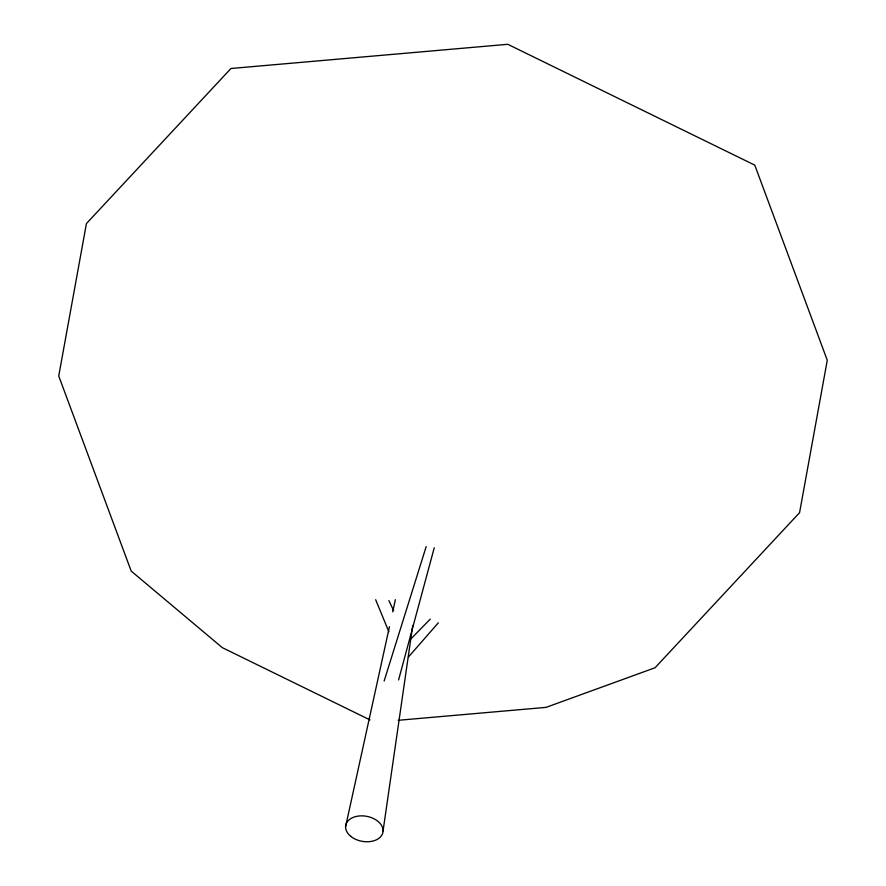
<?xml version="1.0" encoding="UTF-8"?>
<svg xmlns="http://www.w3.org/2000/svg" width="886" height="886" viewBox="0 0 886 886"><rect width="100%" height="100%" fill="white"/><g stroke="black" fill="none" stroke-linecap="round" stroke-linejoin="round"><path stroke-width="1.33" d="M383.073 830.891L412.754 625.383M345.573 826.727L389.452 626.701M392.708 611.838L395.377 599.678M398.578 679.95L434.251 547.781M384.136 681.024L426.177 546.584M408.368 657.102L438.349 622.792M410.927 638.884L430.219 619.126M398.235 720.296L546.064 707.371L655.053 667.745L799.571 512.673L827.269 360.248L754.794 165.15L507.789 44.3L230.947 68.499L86.429 223.571L58.731 375.985L131.206 571.093L222.308 647.644L369.994 719.897M388.888 600.619L393.617 610.598M375.664 599.722L388.843 631.707M350.823 836.384A18.927 12.714 10.3 0 0 382.353 834.125A18.927 12.714 10.3 0 0 359.805 815.917A18.927 12.714 10.3 0 0 350.823 836.384"/></g></svg>
